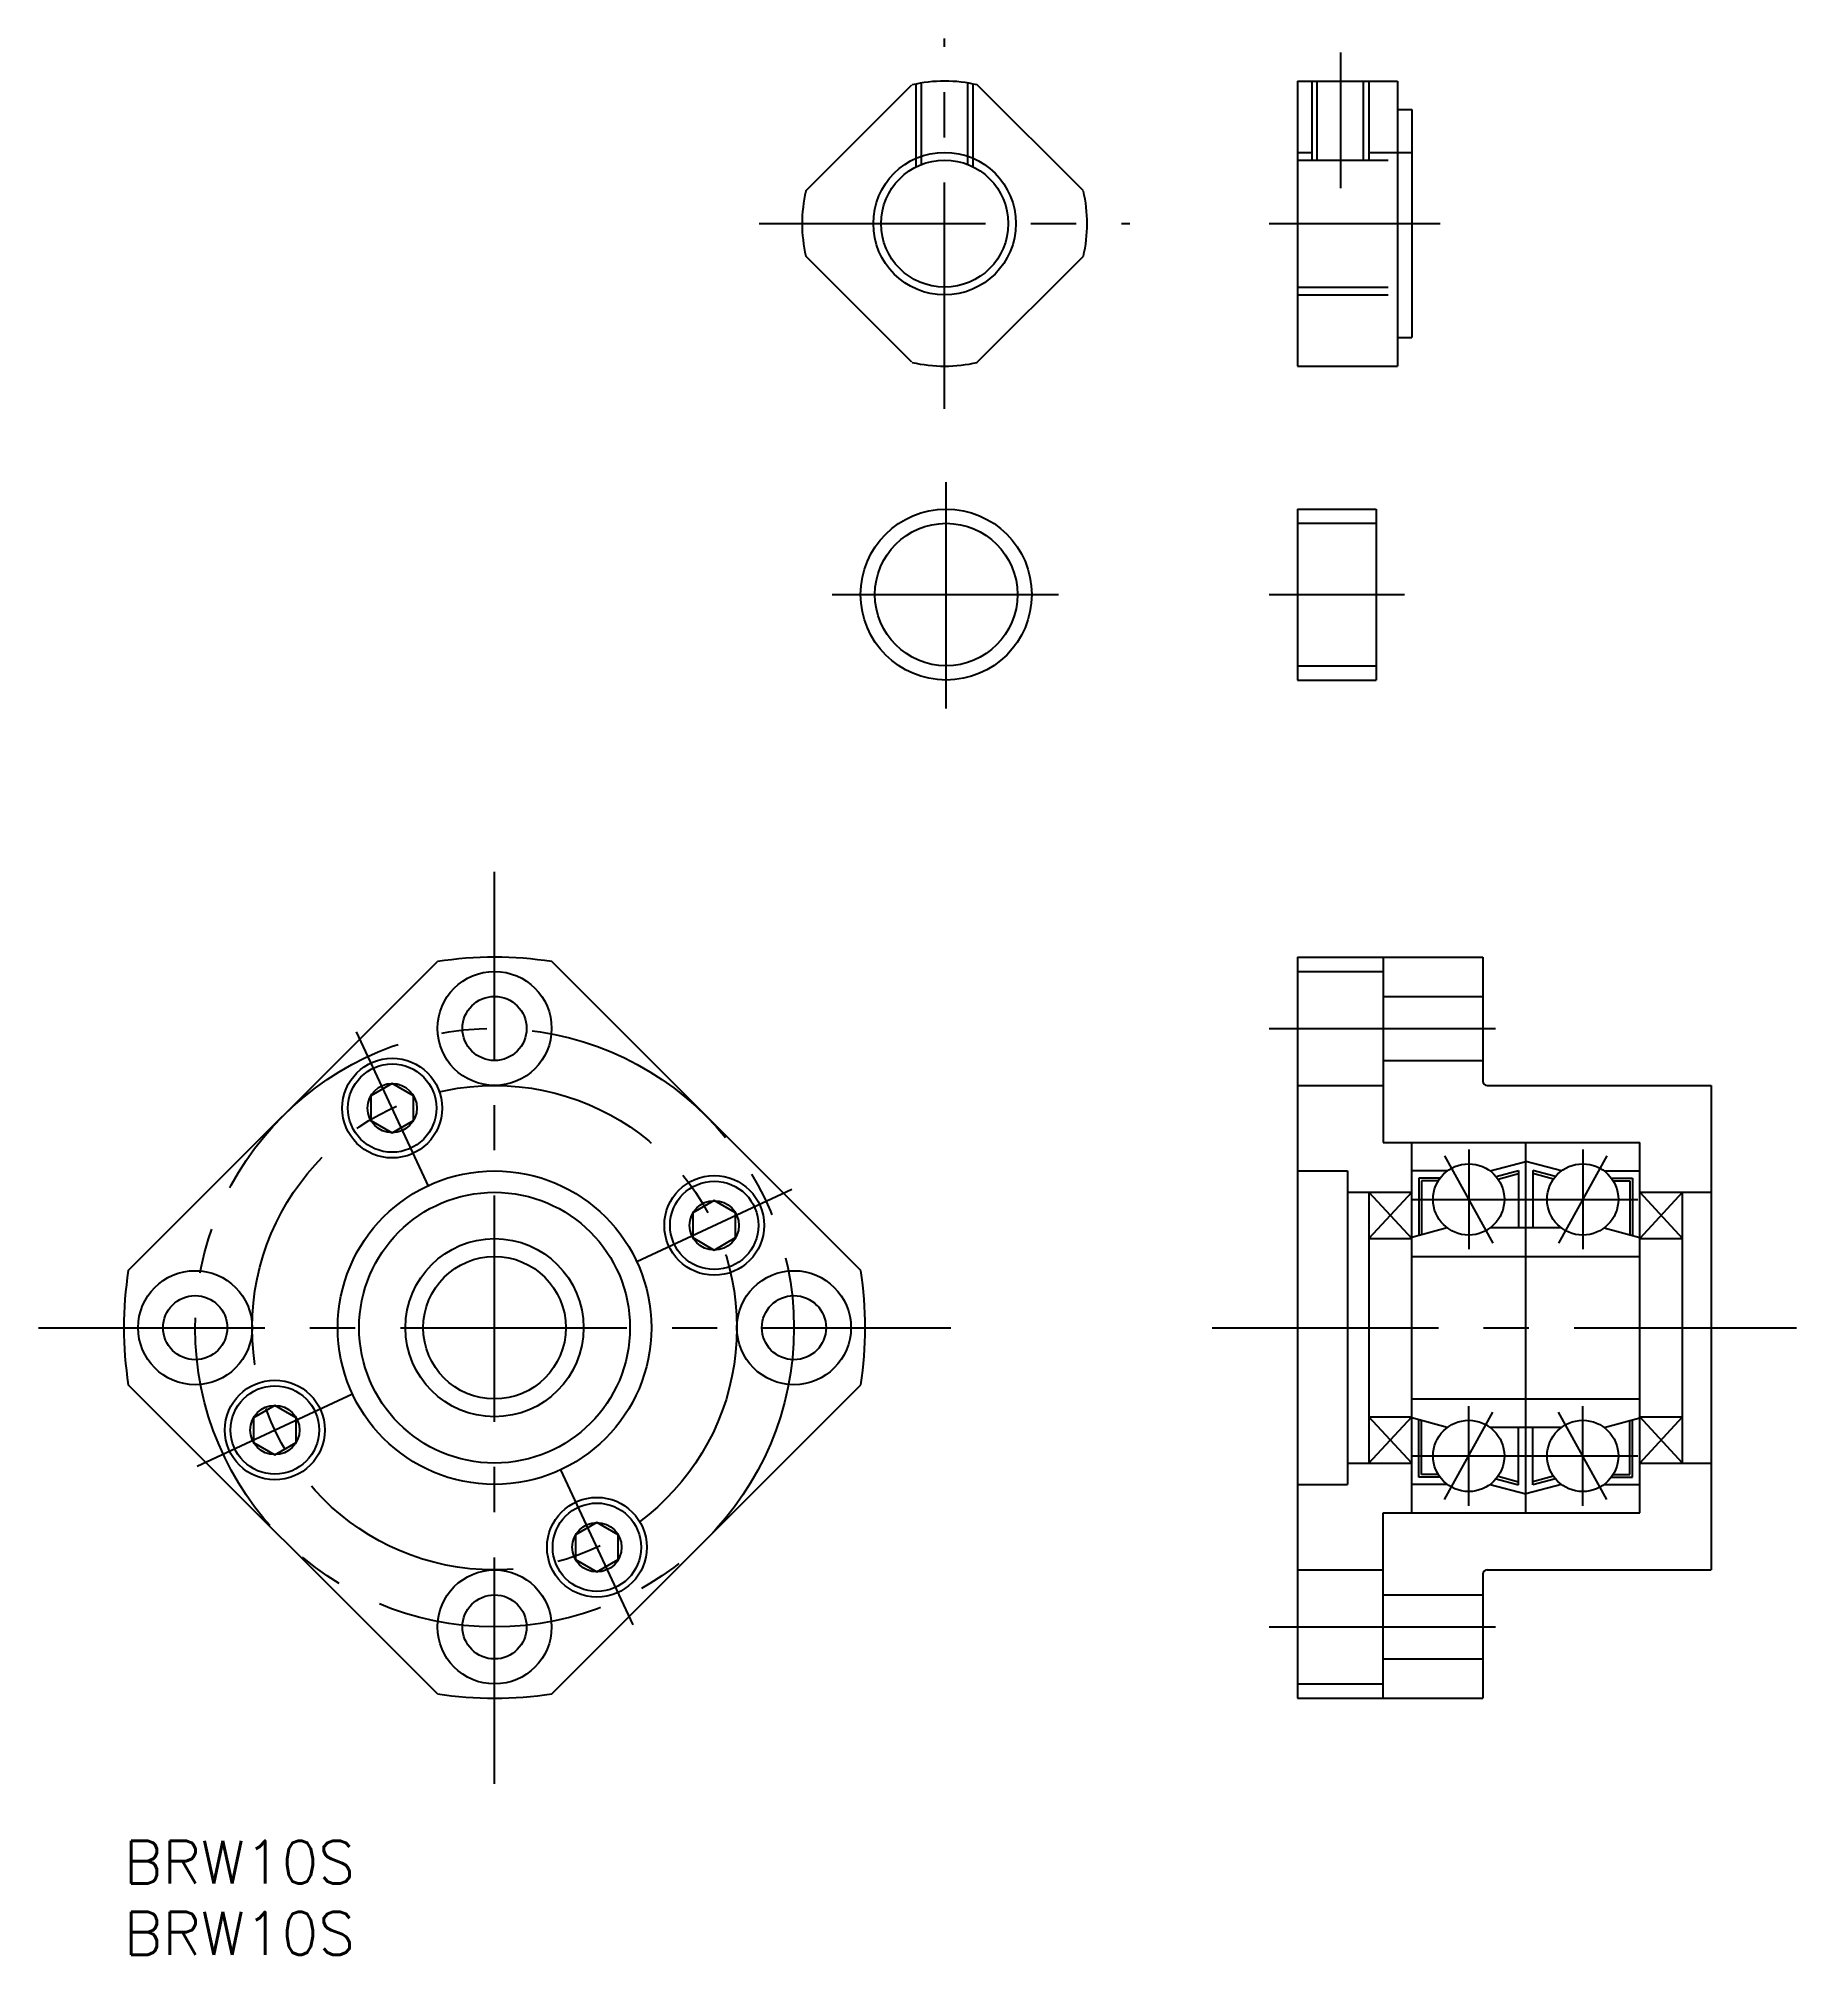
# Model space of a CAD drawing. Extents: x -6 to 117, y -8 to 126.
import ezdxf

# ---------------------------------------------------------------- set-up
doc = ezdxf.new("R2010")
doc.units = 0
doc.header["$LTSCALE"] = 0.5
doc.linetypes.add('CENTER', pattern=[50.8, 31.75, -6.35, 6.35, -6.35])
doc.linetypes.add('DASHED', pattern=[19.05, 12.7, -6.35])
for name, color, linetype in [('MSM_CENTER', 1, 'CENTER'), ('MSM_CONTINUOUS', 7, 'CONTINUOUS'), ('MSM_DASHED', 4, 'DASHED'), ('MSM_NARROW', 5, 'CONTINUOUS'), ('MSM_PART_NUMBER', 7, 'CONTINUOUS')]:
    doc.layers.add(name, color=color, linetype=linetype)
doc.styles.get("Standard").update_dxf_attribs({"font": 'txt.shx', "height": 3, "bigfont": 'bigfont.shx'})

# ---------------------------------------------------------------- blocks, each defined once
blk = doc.blocks.new('*U6')
at = {"layer": 'MSM_PART_NUMBER'}
blk.add_text('BRW10S', height=3, dxfattribs=at).set_placement((0, -3))
blk = doc.blocks.new('*U7')
at = {"layer": 'MSM_PART_NUMBER'}
blk.add_text('BRW10S', height=3, dxfattribs=at).set_placement((0, -8))

msp = doc.modelspace()

# ---------------------------------------------------------------- linework, layer by layer
at = {"layer": 'MSM_CENTER'}
for p, q in [((57.57, 100.48), (57.57, 126.48)), ((85.33, 125.48), (85.33, 115.98)), ((44.57, 113.48), (70.57, 113.48)), ((80.33, 113.48), (92.33, 113.48)), ((57.68, 79.45), (57.68, 95.45)), ((49.68, 87.45), (65.68, 87.45)), ((80.33, 87.45), (89.83, 87.45)), ((26, 4), (26, 68)), ((21.39, 45.89), (16.32, 56.77)), ((80.33, 57), (97.33, 57)), ((94.33, 48.5), (94.33, 41.5)), ((102.33, 48.5), (102.33, 41.5)), ((92.63, 48.06), (96.03, 41.94)), ((104.03, 48.06), (100.63, 41.94)), ((35.97, 40.65), (46.85, 45.72)), ((90.33, 45), (106.33, 45)), ((-6, 36), (58, 36)), ((76.33, 36), (117.33, 36)), ((5.15, 26.28), (16.03, 31.35)), ((92.63, 23.94), (96.03, 30.06)), ((94.33, 23.5), (94.33, 30.5)), ((104.03, 23.94), (100.63, 30.06)), ((102.33, 23.5), (102.33, 30.5)), ((90.33, 27), (106.33, 27)), ((35.72, 15.15), (30.65, 26.03)), ((80.33, 15), (97.33, 15))]:
    msp.add_line(p, q, dxfattribs=at)
for radius in [21, 17]:
    msp.add_circle((26, 36), radius, dxfattribs=at)
at = {"layer": 'MSM_CONTINUOUS'}
for p, q in [((47.83, 115.77), (55.28, 123.22)), ((67.3, 115.77), (59.85, 123.22)), ((82.33, 123.48), (89.33, 123.48)), ((82.33, 123.48), (82.33, 103.48)), ((89.33, 123.48), (89.33, 103.48)), ((89.33, 121.48), (90.33, 121.48)), ((90.33, 121.48), (90.33, 105.48)), ((55.28, 103.75), (47.83, 111.2)), ((59.85, 103.75), (67.3, 111.2)), ((89.33, 105.48), (90.33, 105.48)), ((82.33, 103.48), (89.33, 103.48)), ((82.33, 93.45), (87.83, 93.45)), ((82.33, 93.45), (82.33, 81.45)), ((87.83, 93.45), (87.83, 81.45)), ((82.33, 81.45), (87.83, 81.45)), ((82.33, 62), (95.33, 62)), ((82.33, 62), (82.33, 10)), ((88.33, 62), (88.33, 49)), ((95.33, 62), (95.33, 53.3)), ((0.31, 40.01), (21.99, 61.69)), ((51.69, 40.01), (30.01, 61.69)), ((82.33, 61), (88.33, 61)), ((88.33, 59.25), (95.33, 59.25)), ((88.33, 54.75), (95.33, 54.75)), ((18.82, 53.14), (17.32, 52.27)), ((20.32, 52.27), (18.82, 53.14)), ((82.33, 53), (88.33, 53)), ((95.63, 53), (111.33, 53)), ((111.33, 53), (111.33, 19)), ((17.32, 52.27), (17.32, 50.54)), ((20.32, 50.54), (20.32, 52.27)), ((17.32, 50.54), (18.82, 49.68)), ((18.82, 49.68), (20.32, 50.54)), ((88.33, 49), (106.33, 49)), ((90.33, 23), (90.33, 49)), ((98.33, 23), (98.33, 49)), ((106.33, 23), (106.33, 49)), ((95.83, 47), (98.33, 47.67)), ((100.83, 47), (98.33, 47.67)), ((82.33, 47), (85.83, 47)), ((85.83, 47), (85.83, 25)), ((92.83, 47), (90.33, 47)), ((90.83, 46.5), (90.83, 42.46)), ((92.33, 46.5), (90.83, 46.5)), ((91.03, 46.3), (91.03, 42.52)), ((92.2, 46.3), (91.03, 46.3)), ((96.26, 46.6), (97.83, 47.02)), ((96.39, 46.42), (97.83, 46.81)), ((97.83, 47.02), (97.83, 43)), ((98.83, 47.02), (98.83, 43)), ((100.41, 46.6), (98.83, 47.02)), ((100.28, 46.42), (98.83, 46.81)), ((103.83, 47), (106.33, 47)), ((104.33, 46.5), (105.83, 46.5)), ((104.47, 46.3), (105.63, 46.3)), ((105.63, 46.3), (105.63, 42.52)), ((105.83, 46.5), (105.83, 42.46)), ((41.41, 44.92), (39.91, 44.05)), ((42.91, 44.05), (41.41, 44.92)), ((85.83, 45.5), (90.33, 45.5)), ((87.33, 45.5), (87.33, 26.5)), ((106.33, 45.5), (111.33, 45.5)), ((109.33, 26.5), (109.33, 45.5)), ((39.91, 44.05), (39.91, 42.32)), ((42.91, 42.32), (42.91, 44.05)), ((39.91, 42.32), (41.41, 41.45)), ((41.41, 41.45), (42.91, 42.32)), ((87.33, 42.25), (90.33, 42.25)), ((92.83, 43), (90.33, 42.33)), ((100.83, 43), (95.83, 43)), ((103.83, 43), (106.33, 42.33)), ((106.33, 42.25), (109.33, 42.25)), ((90.33, 41), (106.33, 41)), ((21.99, 10.31), (0.31, 31.99)), ((30.01, 10.31), (51.69, 31.99)), ((90.33, 31), (106.33, 31)), ((10.59, 30.55), (9.09, 29.68)), ((9.09, 29.68), (9.09, 27.95)), ((12.09, 29.68), (10.59, 30.55)), ((12.09, 27.95), (12.09, 29.68)), ((87.33, 29.75), (90.33, 29.75)), ((92.83, 29), (90.33, 29.67)), ((103.83, 29), (106.33, 29.67)), ((106.33, 29.75), (109.33, 29.75)), ((90.83, 25.5), (90.83, 29.54)), ((91.03, 25.7), (91.03, 29.48)), ((100.83, 29), (95.83, 29)), ((97.83, 24.98), (97.83, 29)), ((98.83, 24.98), (98.83, 29)), ((105.63, 25.7), (105.63, 29.48)), ((105.83, 25.5), (105.83, 29.54)), ((9.09, 27.95), (10.59, 27.08)), ((10.59, 27.08), (12.09, 27.95)), ((85.83, 26.5), (90.33, 26.5)), ((92.2, 25.7), (91.03, 25.7)), ((96.39, 25.58), (97.83, 25.19)), ((100.28, 25.58), (98.83, 25.19)), ((104.47, 25.7), (105.63, 25.7)), ((106.33, 26.5), (111.33, 26.5)), ((82.33, 25), (85.83, 25)), ((92.83, 25), (90.33, 25)), ((92.33, 25.5), (90.83, 25.5)), ((95.83, 25), (98.33, 24.33)), ((96.26, 25.4), (97.83, 24.98)), ((100.83, 25), (98.33, 24.33)), ((100.41, 25.4), (98.83, 24.98)), ((103.83, 25), (106.33, 25)), ((104.33, 25.5), (105.83, 25.5)), ((88.33, 23), (106.33, 23)), ((88.33, 10), (88.33, 23)), ((33.18, 22.32), (31.68, 21.46)), ((34.68, 21.46), (33.18, 22.32)), ((31.68, 21.46), (31.68, 19.73)), ((34.68, 19.73), (34.68, 21.46)), ((31.68, 19.73), (33.18, 18.86)), ((33.18, 18.86), (34.68, 19.73)), ((82.33, 19), (88.33, 19)), ((95.63, 19), (111.33, 19)), ((95.33, 18.7), (95.33, 10)), ((88.33, 17.25), (95.33, 17.25)), ((88.33, 12.75), (95.33, 12.75)), ((82.33, 11), (88.33, 11)), ((82.33, 10), (95.33, 10))]:
    msp.add_line(p, q, dxfattribs=at)
for centre, radius in [((57.57, 113.48), 4.46), ((57.68, 87.45), 6), ((57.68, 87.45), 5), ((26, 57), 4), ((26, 57), 2.25), ((18.82, 51.41), 3.5), ((18.82, 51.41), 3.1), ((18.82, 51.41), 1.73), ((94.33, 45), 2.5), ((102.33, 45), 2.5), ((26, 36), 11), ((41.41, 43.18), 3.5), ((41.41, 43.18), 3.1), ((26, 36), 9.5), ((41.41, 43.18), 1.73), ((26, 36), 6.25), ((26, 36), 5), ((5, 36), 4), ((47, 36), 4), ((5, 36), 2.25), ((47, 36), 2.25), ((10.59, 28.82), 3.5), ((10.59, 28.82), 3.1), ((10.59, 28.82), 1.73), ((94.33, 27), 2.5), ((102.33, 27), 2.5), ((33.18, 20.59), 3.5), ((33.18, 20.59), 3.1), ((33.18, 20.59), 1.73), ((26, 15), 4), ((26, 15), 2.25)]:
    msp.add_circle(centre, radius, dxfattribs=at)
for centre, radius, start, end in [((57.57, 113.48), 10, 76.7883, 103.2117), ((57.57, 113.48), 10, 166.7883, 193.2117), ((57.57, 113.48), 10, 346.7883, 13.2117), ((57.57, 113.48), 10, 256.7883, 283.2117), ((26, 36), 26, 81.1289, 98.8711), ((95.63, 53.3), 0.3, 180, 270), ((26, 36), 26, 171.1289, 188.8711), ((26, 36), 26, 351.1289, 8.8711), ((95.63, 18.7), 0.3, 90, 180), ((26, 36), 26, 261.1289, 278.8711)]:
    msp.add_arc(centre, radius, start, end, dxfattribs=at)
at = {"layer": 'MSM_DASHED'}
for p, q in [((55.57, 117.47), (55.57, 123.28)), ((55.95, 117.64), (55.95, 123.35)), ((59.19, 117.64), (59.19, 123.35)), ((59.57, 117.47), (59.57, 123.28)), ((83.33, 123.48), (83.33, 117.94)), ((83.71, 117.94), (83.71, 123.48)), ((86.96, 117.94), (86.96, 123.48)), ((87.33, 123.48), (87.33, 117.94)), ((82.33, 118.48), (83.33, 118.48)), ((87.33, 118.48), (90.33, 118.48)), ((82.33, 117.94), (90.33, 117.94)), ((82.33, 109.03), (90.33, 109.03)), ((82.33, 108.48), (90.33, 108.48)), ((82.33, 92.45), (87.83, 92.45)), ((82.33, 82.45), (87.83, 82.45))]:
    msp.add_line(p, q, dxfattribs=at)
at = {"layer": 'MSM_NARROW'}
for p, q in [((87.33, 45.5), (90.33, 42.25)), ((90.33, 45.5), (87.33, 42.25)), ((106.33, 45.5), (109.33, 42.25)), ((109.33, 45.5), (106.33, 42.25)), ((87.33, 26.5), (90.33, 29.75)), ((90.33, 26.5), (87.33, 29.75)), ((106.33, 26.5), (109.33, 29.75)), ((109.33, 26.5), (106.33, 29.75))]:
    msp.add_line(p, q, dxfattribs=at)
msp.add_circle((57.57, 113.48), 5, dxfattribs=at)

# ---------------------------------------------------------------- block references
at = {"layer": 'MSM_CONTINUOUS'}
for name in ['*U6', '*U7']:
    msp.add_blockref(name, (0, 0), dxfattribs=at)

doc.saveas('drawing.dxf')
